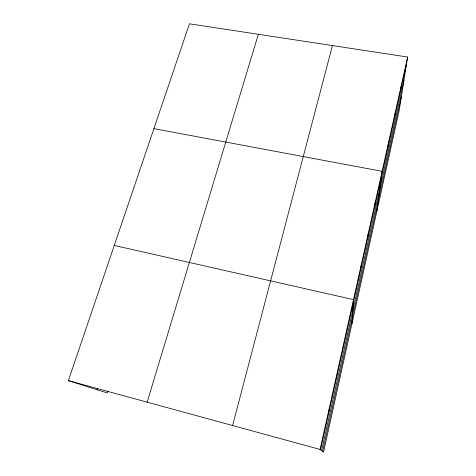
<?xml version="1.0" encoding="UTF-8"?>
<svg xmlns="http://www.w3.org/2000/svg" width="476" height="476" viewBox="0 0 476 476"><rect width="100%" height="100%" fill="white"/><g stroke="black" fill="none" stroke-linecap="round" stroke-linejoin="round"><path stroke-width="0.71" d="M345.487 337.805L345.534 335.277M351.972 323.686L353.49 299.63L114.252 245.455M360.641 269.827L360.975 266.09M367.769 237.827L368.234 233.555M374.701 206.751L375.278 201.973M376.79 211.618L382.127 171.306L153.891 128.639M387.97 147.215L388.773 141.515M394.33 118.685L395.235 112.562M400.518 90.928L401.512 84.413M407.623 57.031L399.239 110.224L323.513 452.2L320.056 449.445L68.377 380.633L189.472 23.8L407.623 57.031L320.056 449.445M320.515 449.808L406.54 63.915M321.603 450.677L403.928 80.474M322.621 451.486L401.458 96.164M232.603 425.532L332.438 45.577M147.143 402.166L258.337 34.29M107.927 390.873L107.255 392.956L68.377 380.633M97.086 389.731L97.538 388.345M328.833 410.122L329.112 411.258M337.323 372.089L337.43 373.94"/></g></svg>
